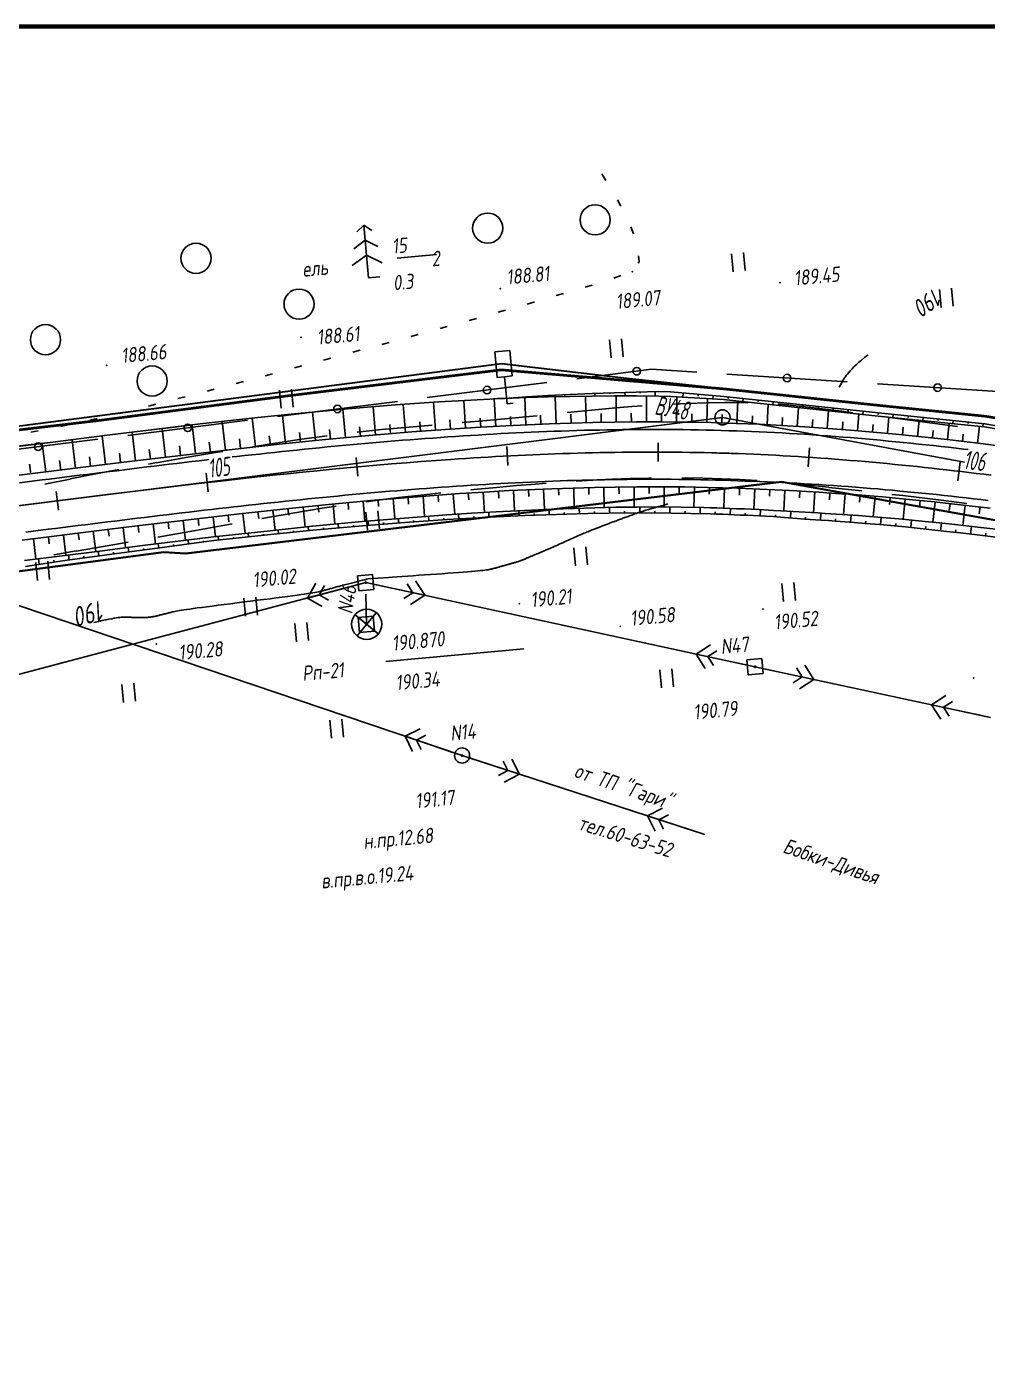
# Model space of a CAD drawing. Header units: millimetres. Extents: x 1808 to 2910, y -1045 to 155.
# Drawn here: x 2199 to 2326.4, y -932.4 to -755.5 of the extents above; entities that cross this region are included whole.
import ezdxf

# ---------------------------------------------------------------- set-up
doc = ezdxf.new("R2010")
doc.units = ezdxf.units.MM
doc.linetypes.add('CONTI', pattern=[0])
for name, color, linetype, lineweight in [('10', 1, 'Continuous', 35), ('КОПИЯ_ОСЬ_13_ОТКОСЫ', 7, 'Continuous', 30), ('КОПИЯ_ОСЬ_ГРАНИЦЫ_ПОЛОС', 7, 'Continuous', 30), ('ОСЬ_ВЕРХ_ПОКРЫТИЯ_ГРАНИЦЫ_ПОЛОС', 7, 'Continuous', 30), ('ОСЬ_ВЕРХ_ПОКРЫТИЯ_ОСЬ', 1, 'Continuous', 30)]:
    doc.layers.add(name, color=color, linetype=linetype, lineweight=lineweight)
for name, color, linetype in [('_Оформление', 7, 'Continuous'), ('_Ростелеком', 6, 'Continuous'), ('GOR_BDEFAULT', 212, 'CONTI'), ('NAD_MDEFAULT', 7, 'CONTI'), ('PI_OTDEFAULT', 172, 'CONTI'), ('PI_TTDEFAULT', 5, 'CONTI'), ('PLN_O', 7, 'CONTI'), ('SIT_LDEFAULT', 7, 'CONTI'), ('USLZNDEFAULT', 7, 'CONTI'), ('ZAPSKDEFAULT', 7, 'CONTI'), ('КОПИЯ_ОСЬ_ТАНГЕНСЫ', 1, 'Continuous'), ('ОСЬ_ВЕРХ_ПОКРЫТИЯ_ОТКОСЫ', 7, 'Continuous'), ('ОСЬ_ВЕРХ_ПОКРЫТИЯ_ПИКЕТЫ', 1, 'Continuous')]:
    doc.layers.add(name, color=color, linetype=linetype)
doc.styles.add('eskd', font='isocpeur.ttf', dxfattribs={"width": 1.2, "height": 2})
doc.styles.add('SHRFT', font='isocpeui.ttf')
doc.styles.get("Standard").update_dxf_attribs({"font": 'isocpeui.ttf'})
doc.linetypes.add('Связь', pattern='A,12.5,[130,ltypeshp.shx,S=1,R=-30,X=0,Y=0.9],1,[130,ltypeshp.shx,S=1,R=-30,X=0,Y=0.9],1,[130,ltypeshp.shx,S=1,R=-30,X=0,Y=0.9],4.5', length=19)

# ---------------------------------------------------------------- blocks, each defined once
blk = doc.blocks.new('BL_2011')
at = {"color": 0}
for p, q in [((0, 0), (0, 2.4)), ((1.6, 0), (1.6, 2.4))]:
    blk.add_line(p, q, dxfattribs=at)
blk = doc.blocks.new('BL_2004')
at = {"color": 0}
blk.add_circle((0, 0), 2, dxfattribs=at)
blk = doc.blocks.new('BL_27')
at = {"color": 0}
for p, q in [((1, 1), (-1, 1)), ((-1, 1), (-1, -1)), ((1, -1), (1, 1)), ((-1, -1), (1, -1))]:
    blk.add_line(p, q, dxfattribs=at)
blk.add_circle((0, 0), 0.1, dxfattribs=at)
blk = doc.blocks.new('BL_26')
at = {"color": 0}
for radius in [1, 0.1]:
    blk.add_circle((0, 0), radius, dxfattribs=at)
blk = doc.blocks.new('BL_12')
at = {"color": 0}
for p, q in [((1, 7), (-1, 7)), ((-1, 7), (-1, 3.6)), ((1, 3.6), (1, 7)), ((-1, 3.6), (0, 3.6)), ((0, 0), (0, 3.6)), ((0, 3.6), (1, 3.6)), ((0.8, 0), (0, 0))]:
    blk.add_line(p, q, dxfattribs=at)
blk = doc.blocks.new('BL_7')
at = {"color": 0}
for p, q in [((-1.4, 1.4), (1.4, -1.4)), ((-1.4, -1.4), (1.4, 1.4))]:
    blk.add_line(p, q, dxfattribs=at)
blk.add_circle((0, 0), 2, dxfattribs=at)
blk = doc.blocks.new('BL_105')
at = {"color": 0}
for p, q in [((0, 7), (-1, 6.2)), ((0, 5), (0, 7)), ((1, 6.2), (0, 7)), ((0, 5), (-1.6, 4)), ((0, 3), (0, 5)), ((1.6, 4), (0, 5)), ((0, 3), (-2, 1.8)), ((0, 0), (0, 3)), ((2, 1.8), (0, 3)), ((1.5, 0), (0, 0))]:
    blk.add_line(p, q, dxfattribs=at)
blk = doc.blocks.new('*U63')
at = {"layer": 'КОПИЯ_ОСЬ_13_ОТКОСЫ'}
for points in [[(0, 0), (0.08, -0.29), (0.37, -1.25), (0.67, -2.31), (1.51, -5.08), (3.73, -12.39), (5.11, -16.96), (6.21, -20.63), (7.3, -24.3)], [(0, 0), (0.09, -0.29), (0.41, -1.23), (0.71, -2.29), (1.52, -5.08), (3.74, -12.38), (5.12, -16.96), (6.21, -20.63), (7.3, -24.3)], [(1.16, -3.83), (1.13, -3.84)], [(1.73, -5.75), (1.72, -5.75)], [(2.31, -7.66), (2.29, -7.66)], [(2.89, -9.57), (2.88, -9.57)], [(3.47, -11.49), (3.46, -11.49)], [(4.05, -13.4), (4.04, -13.4)], [(4.62, -15.32), (4.62, -15.32)], [(5.2, -17.23), (5.2, -17.23)], [(5.77, -19.15), (5.77, -19.15)], [(6.34, -21.07), (6.34, -21.07)], [(6.91, -22.98), (6.91, -22.98)]]:
    blk.add_lwpolyline(points, dxfattribs=at)

msp = doc.modelspace()

# ---------------------------------------------------------------- linework, layer by layer
at = {"layer": '10'}
for points in [[(2340.8, -809.75), (2326.22, -807.28), (2312.08, -805.76), (2278.54, -802.18), (2261.97, -800.24), (2163.25, -813), (2163.25, -813), (2069.02, -837.92), (2070.37, -844.9), (2007.36, -862.93), (1993.22, -867.8), (1864.53, -912.06), (1853.36, -914.89)], [(2650.1, -861.16), (2626.95, -857.05), (2570.11, -856.09), (2565.26, -865.7), (2519.43, -865.27), (2470.7, -857.69), (2465.22, -856.38), (2469.16, -847.43), (2442.03, -843.61), (2381.61, -830.69), (2299.11, -815.87), (2220.12, -825.4), (2217.18, -825.21), (2172.07, -831.2), (2010.75, -874.33), (2006.06, -875.95), (1867.8, -923.77), (1857.45, -929.54)], [(1857.45, -929.54), (1867.8, -923.77), (2006.06, -875.95), (2010.75, -874.33), (2172.07, -831.2), (2217.18, -825.21), (2220.12, -825.4), (2299.11, -815.87), (2381.61, -830.69)]]:
    msp.add_lwpolyline(points, dxfattribs=at)
at = {"layer": '_Оформление', "lineweight": 70, "ltscale": 200}
msp.add_lwpolyline([(2910.36, -755.52), (1807.57, -755.52), (1807.57, -1041.4), (2910.36, -1041.4)], close=True, dxfattribs=at)
at = {"layer": '_Ростелеком', "color": 5, "linetype": 'Связь', "const_width": 0.35}
msp.add_lwpolyline([(2340.8, -809.75), (2326.23, -807.2), (2312.08, -805.76), (2291.55, -803.57), (2261.95, -801.04), (2233.77, -804.47), (2208.72, -807.74), (2183.25, -810.74), (2183.25, -810.74), (2163.25, -813), (2122.18, -823.87), (2079.78, -837.58), (2042.87, -848.89), (2007.26, -861.09), (1958.59, -876.44), (1920.12, -889.79), (1878.5, -904.36), (1855.21, -912.13), (1852.76, -912.74)], dxfattribs=at)
at = {"layer": 'GOR_BDEFAULT', "color": 212, "elevation": 190, "flags": 128}
for points in [[(2310.6, -799.04), (2310.14, -799.41), (2309.73, -799.75), (2309.35, -800.07), (2309.03, -800.37), (2308.73, -800.65), (2308.47, -800.92), (2308.23, -801.17), (2308.03, -801.4), (2307.85, -801.61), (2307.7, -801.81), (2307.56, -801.99), (2307.44, -802.16), (2307.35, -802.3), (2307.26, -802.44), (2307.19, -802.57), (2306.75, -803.34)], [(2284.04, -818.81), (2283.28, -819.06), (2283.17, -819.08), (2283.06, -819.11), (2282.94, -819.15), (2282.81, -819.18), (2282.68, -819.22), (2282.54, -819.26), (2282.4, -819.29), (2282.25, -819.34), (2282.1, -819.38), (2281.94, -819.43), (2281.78, -819.47), (2281.62, -819.51), (2281.46, -819.56), (2281.3, -819.61), (2281.14, -819.65), (2280.98, -819.71), (2280.81, -819.76), (2280.65, -819.81), (2280.49, -819.86), (2280.33, -819.91), (2280.18, -819.97), (2280.02, -820.02), (2279.87, -820.07), (2279.71, -820.13), (2279.55, -820.19), (2279.4, -820.25), (2279.25, -820.3), (2279.1, -820.36), (2278.95, -820.41), (2278.8, -820.47), (2278.66, -820.52), (2278.5, -820.57), (2278.36, -820.63), (2278.21, -820.68), (2278.07, -820.73), (2277.93, -820.79), (2277.79, -820.84), (2277.64, -820.89), (2277.5, -820.95), (2277.37, -820.99), (2277.22, -821.05), (2277.08, -821.1), (2276.95, -821.15), (2276.81, -821.2), (2276.68, -821.25), (2276.54, -821.3), (2276.41, -821.35), (2276.28, -821.4), (2276.15, -821.45), (2276.02, -821.49), (2275.89, -821.55), (2275.76, -821.6), (2275.63, -821.64), (2275.5, -821.69), (2275.38, -821.74), (2275.25, -821.79), (2275.13, -821.84), (2275, -821.89), (2274.88, -821.93), (2274.76, -821.98), (2274.64, -822.03), (2274.51, -822.07), (2274.39, -822.12), (2274.27, -822.17), (2274.14, -822.22), (2274.01, -822.26), (2273.88, -822.32), (2273.74, -822.37), (2273.59, -822.43), (2273.43, -822.5), (2273.27, -822.56), (2273.11, -822.64), (2272.92, -822.71), (2272.73, -822.8), (2272.53, -822.88), (2272.32, -822.98), (2272.09, -823.07), (2271.86, -823.17), (2271.62, -823.28), (2271.37, -823.39), (2271.12, -823.5), (2270.87, -823.62), (2270.61, -823.73), (2270.36, -823.84), (2270.11, -823.96), (2269.87, -824.07), (2269.64, -824.17), (2269.41, -824.27), (2269.18, -824.38), (2268.97, -824.47), (2268.77, -824.55), (2268.59, -824.64), (2268.42, -824.71), (2268.25, -824.78), (2268.1, -824.85), (2267.96, -824.92), (2267.81, -824.97), (2267.69, -825.02), (2267.56, -825.07), (2267.45, -825.12), (2267.34, -825.18), (2267.23, -825.22), (2267.13, -825.26), (2267.03, -825.3), (2266.93, -825.34), (2266.83, -825.38), (2266.73, -825.43), (2266.63, -825.46), (2266.55, -825.51), (2266.45, -825.54), (2266.36, -825.59), (2266.26, -825.62), (2266.17, -825.67), (2266.09, -825.7), (2266, -825.74), (2265.91, -825.77), (2265.82, -825.81), (2265.74, -825.84), (2265.65, -825.88), (2265.57, -825.92), (2265.48, -825.95), (2265.4, -825.99), (2265.32, -826.03), (2265.24, -826.06), (2265.16, -826.09), (2265.08, -826.13), (2265, -826.16), (2264.93, -826.19), (2264.84, -826.23), (2264.76, -826.25), (2264.69, -826.28), (2264.61, -826.31), (2264.54, -826.34), (2264.46, -826.36), (2264.38, -826.39), (2264.31, -826.42), (2264.23, -826.45), (2264.16, -826.48), (2264.08, -826.49), (2264.01, -826.52), (2263.93, -826.55), (2263.86, -826.57), (2263.78, -826.59), (2263.71, -826.61), (2263.63, -826.63), (2263.56, -826.66), (2263.47, -826.67), (2263.4, -826.69), (2263.32, -826.72), (2263.25, -826.74), (2263.17, -826.76), (2263.1, -826.78), (2263.03, -826.8), (2262.94, -826.82), (2262.87, -826.84), (2262.79, -826.87), (2262.72, -826.89), (2262.64, -826.9), (2262.56, -826.93), (2262.48, -826.95), (2262.41, -826.98), (2262.33, -826.99), (2262.25, -827.02), (2262.17, -827.04), (2262.1, -827.05), (2262.02, -827.08), (2261.95, -827.1), (2261.86, -827.13), (2261.79, -827.14), (2261.71, -827.17), (2261.64, -827.19), (2261.56, -827.22), (2261.49, -827.23), (2261.41, -827.25), (2261.33, -827.28), (2261.26, -827.3), (2261.18, -827.32), (2261.11, -827.34), (2261.03, -827.36), (2260.96, -827.39), (2260.88, -827.4), (2260.81, -827.43), (2260.71, -827.45), (2260.62, -827.47), (2260.5, -827.49), (2260.35, -827.52), (2260.2, -827.54), (2260, -827.57), (2259.77, -827.6), (2259.51, -827.63), (2259.2, -827.66), (2258.85, -827.69), (2258.45, -827.74), (2257.99, -827.78), (2257.47, -827.82), (2256.9, -827.86), (2256.26, -827.92), (2255.58, -827.96), (2254.86, -828.01), (2254.11, -828.07), (2253.35, -828.13), (2252.57, -828.18), (2251.79, -828.23), (2251.02, -828.29), (2250.26, -828.34), (2249.52, -828.38), (2248.82, -828.44), (2248.15, -828.48), (2247.55, -828.52), (2247, -828.56), (2244.25, -828.77), (2244.06, -828.81), (2243.89, -828.87), (2243.73, -828.9), (2243.02, -829.08), (2242.89, -829.11), (2242.75, -829.15), (2242.6, -829.19), (2242.45, -829.23), (2242.28, -829.27), (2242.11, -829.32), (2241.93, -829.36), (2241.74, -829.41), (2241.55, -829.46), (2241.36, -829.51), (2241.18, -829.56), (2240.99, -829.6), (2240.81, -829.65), (2240.63, -829.7), (2240.46, -829.75), (2240.3, -829.79), (2240.14, -829.83), (2239.99, -829.87), (2239.84, -829.9), (2239.71, -829.94), (2239.58, -829.98), (2239.45, -830.02), (2239.32, -830.05), (2239.19, -830.09), (2239.08, -830.12), (2238.96, -830.15), (2238.85, -830.18), (2238.74, -830.21), (2238.63, -830.24), (2238.52, -830.28), (2238.41, -830.3), (2238.29, -830.33), (2238.17, -830.37), (2238.02, -830.39), (2237.87, -830.44), (2237.7, -830.47), (2237.49, -830.51), (2237.25, -830.55), (2236.96, -830.61), (2236.65, -830.65), (2236.29, -830.71), (2235.87, -830.77), (2235.4, -830.85), (2234.87, -830.92), (2234.28, -831), (2233.61, -831.09), (2232.89, -831.18), (2232.12, -831.29), (2231.3, -831.39), (2230.46, -831.5), (2229.59, -831.6), (2228.7, -831.71), (2227.81, -831.82), (2226.92, -831.93), (2226.06, -832.05), (2225.21, -832.16), (2224.39, -832.26), (2223.62, -832.36), (2222.9, -832.45), (2222.23, -832.54), (2221.64, -832.62), (2221.11, -832.69), (2220.64, -832.76), (2220.23, -832.82), (2219.86, -832.87), (2219.55, -832.93), (2219.27, -832.97), (2219.04, -833.01), (2218.83, -833.05), (2218.65, -833.09), (2218.5, -833.11), (2218.36, -833.15), (2218.24, -833.17), (2218.13, -833.2), (2218.03, -833.23), (2217.92, -833.26), (2217.81, -833.28), (2217.72, -833.3), (2217.61, -833.34), (2217.51, -833.36), (2217.41, -833.38), (2217.31, -833.41), (2217.21, -833.43), (2217.11, -833.45), (2217.02, -833.49), (2216.91, -833.51), (2216.82, -833.53), (2216.72, -833.55), (2216.63, -833.57), (2216.54, -833.6), (2216.45, -833.62), (2216.35, -833.65), (2216.26, -833.66), (2216.17, -833.69), (2216.08, -833.7), (2215.99, -833.73), (2215.9, -833.74), (2215.8, -833.77), (2215.72, -833.78), (2215.62, -833.8), (2215.54, -833.81), (2215.45, -833.83), (2215.36, -833.84), (2215.27, -833.85), (2215.19, -833.86), (2215.09, -833.87), (2215, -833.87), (2214.91, -833.88), (2214.83, -833.88), (2214.74, -833.89), (2214.64, -833.89), (2214.55, -833.9), (2214.45, -833.9), (2214.36, -833.89), (2214.27, -833.9), (2214.18, -833.89), (2214.07, -833.9), (2213.98, -833.89), (2213.88, -833.89), (2213.78, -833.89), (2213.69, -833.89), (2213.59, -833.88), (2213.49, -833.89), (2213.39, -833.88), (2213.29, -833.87), (2213.19, -833.87), (2213.08, -833.87), (2212.97, -833.87), (2212.86, -833.86), (2212.76, -833.86), (2212.65, -833.85), (2212.54, -833.86), (2212.44, -833.85), (2212.33, -833.85), (2212.21, -833.85), (2212.1, -833.84), (2211.97, -833.84), (2211.85, -833.84), (2211.71, -833.84), (2211.54, -833.86), (2211.36, -833.87), (2211.14, -833.9), (2210.9, -833.93), (2210.62, -833.97), (2210.3, -834.04), (2209.93, -834.11), (2209.52, -834.2), (2209.04, -834.3), (2208.52, -834.42), (2207.92, -834.56)]]:
    msp.add_lwpolyline(points, dxfattribs=at)
at = {"layer": 'NAD_MDEFAULT', "color": 0}
for p, q in [((2248.14, -786.21), (2253.37, -785.75)), ((2246.64, -839.71), (2264.93, -838.04))]:
    msp.add_line(p, q, dxfattribs=at)
at = {"layer": 'PI_TTDEFAULT', "color": 5}
for p in [(2279.35, -788.02, 189.08), (2261.83, -790.29, 188.81), (2298.9, -789.46, 189.45), (2235.38, -796.72, 188.61), (2209.64, -800.43, 188.66), (2243.98, -829.25, 190.02), (2264.37, -832.05, 190.21), (2296.67, -832.75, 190.52), (2277.74, -835.06, 190.58), (2216.19, -837.41, 190.28), (2295.6, -840.42, 190.79), (2324.6, -841.89, 191.2), (2256.76, -852.19, 191.17)]:
    msp.add_point(p, dxfattribs=at)
at = {"layer": 'PLN_O'}
for p, q in [((2281.88, -800.97), (2271.97, -802.22)), ((2287.88, -801.35), (2281.88, -800.97)), ((2268.01, -802.72), (2252.13, -804.72)), ((2307.84, -802.63), (2291.87, -801.61)), ((2327.8, -803.91), (2311.83, -802.89)), ((2248.17, -805.23), (2232.29, -807.23)), ((2228.31, -807.73), (2212.44, -809.73)), ((2208.47, -810.23), (2194.07, -812.05))]:
    msp.add_line(p, q, dxfattribs=at)
for centre in [(2279.91, -801.22), (2299.86, -802.12), (2319.82, -803.4), (2260.07, -803.72), (2240.23, -806.23), (2220.38, -808.73), (2200.54, -811.23)]:
    msp.add_circle(centre, 0.5, dxfattribs=at)
at = {"layer": 'SIT_LDEFAULT', "color": 7}
for p, q in [((2275.33, -775.11), (2275.3, -775.06)), ((2275.83, -775.91), (2275.33, -775.11)), ((2277.78, -779.22), (2277.36, -778.49)), ((2277.85, -779.35), (2277.78, -779.22)), ((2279.48, -783.01), (2279.15, -782.07)), ((2280.12, -786.87), (2280.23, -786.7)), ((2280.23, -786.7), (2280.15, -785.9)), ((2276.88, -788.87), (2277.83, -788.54)), ((2273.06, -790.08), (2274.02, -789.8)), ((2265.39, -792.33), (2266.26, -792.08)), ((2266.27, -792.08), (2266.35, -792.05)), ((2269.23, -791.2), (2270.19, -790.92)), ((2261.54, -793.4), (2262.5, -793.13)), ((2253.84, -795.56), (2254.59, -795.35)), ((2254.59, -795.34), (2254.8, -795.29)), ((2257.69, -794.49), (2258.65, -794.22)), ((2246.12, -797.66), (2247.09, -797.4)), ((2249.97, -796.61), (2250.94, -796.35)), ((2242.25, -798.71), (2243.22, -798.45)), ((2234.53, -800.78), (2235.5, -800.52)), ((2238.39, -799.74), (2239.36, -799.48)), ((2226.8, -802.84), (2227.77, -802.59)), ((2230.66, -801.82), (2231.63, -801.56)), ((2113.01, -803.58), (2256.76, -852.19)), ((2219.07, -804.86), (2220.03, -804.61)), ((2222.93, -803.85), (2223.9, -803.6)), ((2215.18, -805.85), (2216.15, -805.61)), ((2273.95, -806.37), (2271.2, -806.65)), ((2276.65, -806.13), (2273.95, -806.37)), ((2279.28, -805.91), (2276.65, -806.13)), ((2280.65, -805.82), (2279.28, -805.91)), ((2286.69, -805.5), (2284.66, -805.6)), ((2289.13, -805.42), (2286.68, -805.51)), ((2291.59, -805.38), (2289.13, -805.42)), ((2294.04, -805.38), (2291.59, -805.38)), ((2294.66, -805.41), (2294.04, -805.39)), ((2298.93, -805.6), (2298.65, -805.59)), ((2302.3, -805.95), (2298.93, -805.6)), ((2307.14, -806.53), (2302.3, -805.95)), ((2308.59, -806.72), (2307.14, -806.53)), ((2207.39, -807.72), (2208.38, -807.5)), ((2211.31, -806.83), (2212.28, -806.59)), ((2256.81, -808.03), (2256.76, -808.04)), ((2260.04, -807.75), (2256.82, -808.02)), ((2262.93, -807.49), (2260.04, -807.75)), ((2265.65, -807.23), (2262.93, -807.49)), ((2266.72, -807.13), (2265.65, -807.24)), ((2271.2, -806.65), (2270.7, -806.71)), ((2312.85, -807.26), (2312.55, -807.22)), ((2318.79, -808.05), (2312.85, -807.26)), ((2322.46, -808.54), (2318.79, -808.05)), ((2199.56, -809.29), (2200.55, -809.11)), ((2203.49, -808.54), (2204.47, -808.35)), ((2238.85, -809.79), (2235.44, -810.24)), ((2246.08, -808.96), (2242.83, -809.3)), ((2249.75, -808.63), (2246.08, -808.97)), ((2252.78, -808.37), (2249.75, -808.63)), ((2225.01, -811.85), (2224.06, -812)), ((2231.76, -810.79), (2228.95, -811.23)), ((2235.44, -810.24), (2231.76, -810.79)), ((2216.24, -813.34), (2215.15, -813.53)), ((2220.14, -812.67), (2216.24, -813.35)), ((2224.06, -812.01), (2220.14, -812.67)), ((2208.61, -814.74), (2204.77, -815.51)), ((2211.22, -814.27), (2208.61, -814.76)), ((2281.52, -815.4), (2281.87, -815.4)), ((2285.88, -815.39), (2286.33, -815.39)), ((2286.33, -815.38), (2288.74, -815.42)), ((2204.77, -815.52), (2201.41, -816.21)), ((2257.93, -816.95), (2258.31, -816.92)), ((2258.31, -816.92), (2261.31, -816.63)), ((2261.31, -816.63), (2263.99, -816.39)), ((2263.99, -816.39), (2266.5, -816.18)), ((2266.5, -816.18), (2267.89, -816.08)), ((2271.88, -815.79), (2274.11, -815.67)), ((2274.11, -815.67), (2276.62, -815.54)), ((2276.62, -815.54), (2279.1, -815.45)), ((2279.1, -815.45), (2281.52, -815.4)), ((2288.74, -815.42), (2291.14, -815.49)), ((2291.14, -815.49), (2293.53, -815.6)), ((2293.53, -815.6), (2295.87, -815.73)), ((2299.85, -816.06), (2301.36, -816.2)), ((2301.35, -816.21), (2305.4, -816.61)), ((2305.4, -816.62), (2309.79, -817.1)), ((2244.02, -818.53), (2244.92, -818.41)), ((2244.92, -818.41), (2248.31, -817.99)), ((2248.31, -817.99), (2251.72, -817.6)), ((2251.72, -817.6), (2253.94, -817.35)), ((2313.77, -817.55), (2315.23, -817.72)), ((2315.23, -817.72), (2320.31, -818.34)), ((2320.31, -818.34), (2323.69, -818.78)), ((2230.19, -820.77), (2234.31, -820.05)), ((2234.31, -820.05), (2238.2, -819.39)), ((2238.2, -819.39), (2240.06, -819.1)), ((2217.18, -823.09), (2221.41, -822.33)), ((2221.41, -822.33), (2225.77, -821.55)), ((2225.77, -821.55), (2226.27, -821.46)), ((2209.43, -824.42), (2212.48, -823.9)), ((2216.43, -823.22), (2217.18, -823.09)), ((2202.61, -825.56), (2205.59, -825.06)), ((2205.59, -825.07), (2209.43, -824.42)), ((2188.89, -843.81), (2243.98, -829.25)), ((2237.38, -829.34), (2236.25, -831.3)), ((2243.02, -829.51), (2236.25, -831.3)), ((2243.98, -829.25), (2295.6, -840.42)), ((2244.96, -829.46), (2251.8, -830.94)), ((2249.48, -829.41), (2250.24, -830.61)), ((2251.8, -830.94), (2250.58, -829.04)), ((2236.25, -831.3), (2238.2, -832.43)), ((2237.8, -830.88), (2238.5, -829.66)), ((2239.02, -831.59), (2237.8, -830.88)), ((2244.07, -834.78), (2244.01, -830.78)), ((2250.24, -830.61), (2249.05, -831.37)), ((2249.91, -832.16), (2251.8, -830.94)), ((2289.68, -837.51), (2287.78, -838.74)), ((2289.35, -839.07), (2290.53, -838.31)), ((2294.62, -840.22), (2287.78, -838.74)), ((2287.78, -838.74), (2289.01, -840.63)), ((2290.11, -840.26), (2289.35, -839.07)), ((2295.6, -840.42), (2326.84, -847.13)), ((2296.58, -840.63), (2303.42, -842.1)), ((2301.85, -841.76), (2300.66, -842.53)), ((2301.09, -840.58), (2301.85, -841.76)), ((2303.42, -842.1), (2302.19, -840.2)), ((2301.52, -843.33), (2303.42, -842.1)), ((2320.92, -844.22), (2319.03, -845.45)), ((2325.86, -846.92), (2319.03, -845.45)), ((2319.03, -845.45), (2320.25, -847.35)), ((2320.59, -845.79), (2321.78, -845.02)), ((2321.35, -846.97), (2320.59, -845.79)), ((2251.21, -848.63), (2249.19, -849.63)), ((2255.81, -851.87), (2249.19, -849.63)), ((2249.19, -849.63), (2250.19, -851.66)), ((2250.7, -850.15), (2251.97, -849.51)), ((2251.33, -851.41), (2250.7, -850.15)), ((2256.76, -852.19), (2288.94, -862.68)), ((2257.71, -852.5), (2264.37, -854.67)), ((2262.84, -854.17), (2261.59, -854.82)), ((2262.21, -852.92), (2262.84, -854.17)), ((2264.37, -854.67), (2263.34, -852.66)), ((2262.35, -855.7), (2264.37, -854.67)), ((2283.35, -859.17), (2281.33, -860.2)), ((2287.99, -862.37), (2281.33, -860.2)), ((2281.33, -860.2), (2282.36, -862.22)), ((2282.86, -860.7), (2284.12, -860.05)), ((2283.49, -861.95), (2282.86, -860.7))]:
    msp.add_line(p, q, dxfattribs=at)
at = {"layer": 'КОПИЯ_ОСЬ_13_ОТКОСЫ'}
for p, q in [((2286.08, -804.1), (2286.03, -804.66)), ((2288.07, -804.27), (2288.05, -804.52)), ((2290.06, -804.44), (2290.03, -804.88)), ((2292.06, -804.63), (2292.03, -804.83)), ((2294.04, -804.84), (2294, -805.24)), ((2296.03, -805.05), (2296.01, -805.25)), ((2298.02, -805.27), (2297.98, -805.66)), ((2300.01, -805.48), (2299.99, -805.68)), ((2302, -805.69), (2301.96, -806.09)), ((2303.99, -805.9), (2303.97, -806.1)), ((2305.98, -806.12), (2305.93, -806.51)), ((2307.97, -806.33), (2307.94, -806.53)), ((2309.95, -806.54), (2309.91, -806.94)), ((2311.94, -806.75), (2311.92, -806.95)), ((2313.93, -806.96), (2313.89, -807.35)), ((2315.92, -807.16), (2315.9, -807.36)), ((2317.91, -807.36), (2317.87, -807.76)), ((2319.9, -807.56), (2319.88, -807.76)), ((2321.89, -807.76), (2321.85, -808.16)), ((2323.88, -807.97), (2323.86, -808.17)), ((2325.87, -808.17), (2325.83, -808.57))]:
    msp.add_line(p, q, dxfattribs=at)
for points in [[(2198.14, -811.14), (2199.24, -811.02), (2202.12, -810.67), (2209.69, -809.71), (2214.43, -809.13), (2222.04, -808.22), (2229.67, -807.37), (2235.41, -806.78), (2242.13, -806.15), (2247.9, -805.69), (2253.68, -805.29), (2257.06, -805.09), (2260.45, -804.91), (2261.42, -804.86), (2262.38, -804.82), (2265.29, -804.71), (2268.2, -804.63), (2271.11, -804.56), (2274.03, -804.51), (2276.95, -804.49), (2279.87, -804.49), (2282.79, -804.52), (2284.38, -804.56)], [(2262.38, -804.82), (2265.29, -804.63), (2268.19, -804.46), (2271.11, -804.31), (2274.02, -804.18), (2276.94, -804.07), (2279.86, -803.99), (2282.79, -803.93), (2284.36, -803.96)], [(2262.38, -804.82), (2265.29, -804.71), (2268.2, -804.63), (2271.11, -804.56), (2274.03, -804.51), (2276.95, -804.49), (2279.87, -804.49), (2282.79, -804.52), (2284.38, -804.56)], [(2265.22, -808.34), (2265.06, -804.72)], [(2266.38, -804.56), (2266.38, -804.68)], [(2268.37, -804.45), (2268.37, -804.49)], [(2269.22, -808.18), (2269.09, -804.6)], [(2270.37, -804.34), (2270.38, -804.57)], [(2272.37, -804.25), (2272.37, -804.32)], [(2273.21, -808.06), (2273.13, -804.53)], [(2274.37, -804.16), (2274.38, -804.51)], [(2276.36, -804.09), (2276.37, -804.21)], [(2277.21, -807.98), (2277.17, -804.49)], [(2278.36, -804.03), (2278.38, -804.49)], [(2280.36, -803.98), (2280.37, -804.13)], [(2281.21, -807.95), (2281.21, -804.51)], [(2282.36, -803.94), (2282.37, -804.52)], [(2448.1, -829.01), (2443.81, -828.39), (2429.1, -825.75), (2399.73, -820.75), (2370.36, -815.76), (2340.63, -810.73), (2326.09, -808.19), (2311.98, -806.76), (2291.45, -804.56), (2284.38, -803.96)], [(2447.98, -829.79), (2447.98, -829.79), (2429.03, -826.14), (2399.67, -821.15), (2370.29, -816.16), (2340.56, -811.13), (2326.03, -808.59), (2311.94, -807.16), (2291.41, -804.96), (2284.38, -804.56)], [(2285.21, -807.96), (2285.25, -804.58)], [(2241.28, -810.04), (2240.93, -806.26)], [(2245.27, -809.68), (2244.95, -805.93)], [(2249.25, -809.35), (2248.94, -805.62)], [(2253.24, -809.06), (2252.97, -805.34)], [(2257.23, -808.78), (2257, -805.09)], [(2261.22, -808.54), (2261.02, -804.88)], [(2289.21, -808.03), (2289.29, -804.84)], [(2293.21, -808.14), (2293.32, -805.16)], [(2297.21, -808.31), (2297.34, -805.59)], [(2301.2, -808.53), (2301.35, -806.02)], [(2305.19, -808.8), (2305.36, -806.45)], [(2197.33, -815.1), (2208.27, -813.73), (2213, -813.15), (2216.79, -812.69), (2226.28, -811.59), (2232.94, -810.86), (2238.65, -810.29), (2244.38, -809.76), (2250.11, -809.28), (2255.86, -808.87), (2259.21, -808.66), (2262.57, -808.47), (2265.45, -808.33), (2268.34, -808.21), (2271.22, -808.11), (2274.11, -808.04), (2277, -807.98), (2279.89, -807.95), (2283.13, -807.95), (2286.37, -807.97), (2289.74, -808.04), (2293.11, -808.14), (2296.14, -808.26), (2299.18, -808.41), (2302.21, -808.59), (2305.24, -808.8), (2308.26, -809.03), (2311.28, -809.29), (2314.3, -809.57), (2317.32, -809.87), (2321.08, -810.28), (2324.84, -810.73), (2331.34, -811.56)], [(2225.37, -811.69), (2224.93, -807.9)], [(2229.34, -811.25), (2228.93, -807.46)], [(2233.32, -810.82), (2232.94, -807.04)], [(2237.3, -810.42), (2236.92, -806.64)], [(2247.26, -809.52), (2247.16, -808.27)], [(2251.25, -809.2), (2251.16, -807.95)], [(2255.24, -808.91), (2255.15, -807.67)], [(2259.23, -808.65), (2259.16, -807.43)], [(2263.22, -808.44), (2263.16, -807.22)], [(2267.22, -808.25), (2267.17, -807.05)], [(2271.22, -808.11), (2271.18, -806.92)], [(2275.21, -808.01), (2275.19, -806.83)], [(2279.21, -807.96), (2279.2, -806.79)], [(2283.21, -807.95), (2283.22, -806.8)], [(2287.21, -807.99), (2287.23, -806.86)], [(2291.21, -808.08), (2291.24, -806.98)], [(2295.21, -808.22), (2295.26, -807.14)], [(2299.21, -808.41), (2299.26, -807.36)], [(2303.2, -808.66), (2303.27, -807.62)], [(2307.19, -808.95), (2307.27, -807.92)], [(2309.18, -809.11), (2309.37, -806.88)], [(2311.17, -809.28), (2311.26, -808.27)], [(2313.17, -809.46), (2313.37, -807.3)], [(2317.15, -809.86), (2317.37, -807.71)], [(2321.12, -810.29), (2321.37, -808.11)], [(2209.48, -813.58), (2209.01, -809.8)], [(2213.45, -813.1), (2212.99, -809.31)], [(2217.42, -812.62), (2216.98, -808.82)], [(2221.39, -812.15), (2220.95, -808.35)], [(2231.33, -811.04), (2231.19, -809.77)], [(2235.31, -810.62), (2235.18, -809.36)], [(2239.29, -810.23), (2239.17, -808.97)], [(2243.27, -809.86), (2243.16, -808.6)], [(2315.16, -809.65), (2315.25, -808.66)], [(2319.13, -810.07), (2319.24, -809.09)], [(2323.11, -810.52), (2323.22, -809.56)], [(2325.09, -810.76), (2325.38, -808.52)], [(2201.54, -814.57), (2201.07, -810.8)], [(2205.51, -814.08), (2205.04, -810.3)], [(2215.44, -812.85), (2215.28, -811.59)], [(2219.41, -812.39), (2219.26, -811.12)], [(2223.38, -811.92), (2223.23, -810.65)], [(2227.36, -811.47), (2227.22, -810.2)], [(2199.56, -814.82), (2199.4, -813.55)], [(2203.53, -814.33), (2203.37, -813.07)], [(2207.5, -813.83), (2207.34, -812.57)], [(2211.47, -813.34), (2211.31, -812.08)], [(2198.4, -823.63), (2209.33, -822.27), (2214.04, -821.69), (2217.81, -821.23), (2227.24, -820.13), (2233.83, -819.42), (2239.48, -818.85), (2245.13, -818.32), (2250.78, -817.86), (2256.43, -817.45), (2259.72, -817.24), (2263.02, -817.06), (2268.66, -816.8), (2271.48, -816.71), (2274.3, -816.63), (2277.12, -816.58), (2279.94, -816.55), (2283.1, -816.55), (2286.26, -816.57), (2289.29, -816.63), (2293.3, -816.74), (2295.27, -816.81), (2296.25, -816.85), (2298.22, -816.93), (2299.2, -816.98), (2301.17, -817.08), (2302.45, -817.16), (2304.13, -817.26), (2305.11, -817.33), (2307.08, -817.46), (2308.07, -817.54), (2312.5, -817.9), (2316.93, -818.31), (2319.39, -818.56), (2320.87, -818.72), (2326.77, -819.4)], [(2261.57, -817.13), (2261.62, -818.04)], [(2263.57, -817.03), (2263.69, -819.75)], [(2265.57, -816.94), (2265.61, -817.85)], [(2267.56, -816.85), (2267.69, -819.56)], [(2269.56, -816.77), (2269.59, -817.67)], [(2271.56, -816.71), (2271.64, -819.41)], [(2273.56, -816.65), (2273.58, -817.55)], [(2275.56, -816.61), (2275.61, -819.3)], [(2277.56, -816.57), (2277.57, -817.47)], [(2279.56, -816.55), (2279.58, -819.24)], [(2281.56, -816.55), (2281.56, -817.44)], [(2283.56, -816.55), (2283.55, -819.23)], [(2285.56, -816.57), (2285.55, -817.46)], [(2287.56, -816.59), (2287.51, -819.28)], [(2289.56, -816.64), (2289.54, -817.53)], [(2291.56, -816.69), (2291.48, -819.39)], [(2293.56, -816.75), (2293.53, -817.65)], [(2295.56, -816.82), (2295.45, -819.55)], [(2297.56, -816.9), (2297.52, -817.81)], [(2299.55, -817), (2299.41, -819.75)], [(2301.55, -817.11), (2301.5, -818.02)], [(2239.64, -818.83), (2239.89, -821.5)], [(2241.63, -818.65), (2241.71, -819.54)], [(2243.62, -818.46), (2243.87, -821.13)], [(2245.61, -818.28), (2245.69, -819.17)], [(2247.61, -818.12), (2247.83, -820.8)], [(2249.6, -817.95), (2249.67, -818.85)], [(2251.59, -817.8), (2251.79, -820.49)], [(2253.59, -817.65), (2253.65, -818.55)], [(2255.58, -817.51), (2255.78, -820.2)], [(2257.58, -817.37), (2257.64, -818.27)], [(2259.57, -817.25), (2259.74, -819.96)], [(2303.55, -817.22), (2303.37, -819.99)], [(2305.54, -817.36), (2305.48, -818.28)], [(2307.54, -817.5), (2307.33, -820.24)], [(2309.53, -817.65), (2309.46, -818.57)], [(2311.52, -817.82), (2311.29, -820.53)], [(2313.52, -817.99), (2313.44, -818.89)], [(2315.51, -818.18), (2315.25, -820.86)], [(2317.5, -818.37), (2317.41, -819.27)], [(2319.49, -818.57), (2319.2, -821.24)], [(2321.48, -818.79), (2321.37, -819.68)], [(2198.74, -826.34), (2208.72, -825.07), (2214.37, -824.35), (2223.78, -823.2), (2231.29, -822.37), (2236.93, -821.79), (2243.49, -821.16), (2249.12, -820.69), (2254.74, -820.27), (2258.01, -820.06), (2261.29, -819.87), (2262.22, -819.82), (2263.16, -819.78), (2268.76, -819.51), (2271.56, -819.41), (2274.36, -819.33), (2277.16, -819.27), (2279.96, -819.23), (2282.75, -819.22), (2285.79, -819.25), (2288.82, -819.31), (2289.69, -819.33), (2290.53, -819.36), (2291.38, -819.39), (2293.2, -819.45), (2294.17, -819.49), (2296.12, -819.58), (2298.07, -819.68), (2299.05, -819.73), (2302.27, -819.93), (2303.93, -820.02), (2304.91, -820.08), (2309.31, -820.37), (2310.78, -820.49), (2314.69, -820.81), (2318.61, -821.18), (2320.07, -821.33), (2322.52, -821.59), (2323.99, -821.75), (2325.95, -821.98), (2328.39, -822.27)], [(2198.74, -826.34), (2208.72, -825.07), (2214.37, -824.35), (2223.78, -823.2), (2231.29, -822.37), (2236.93, -821.79), (2243.49, -821.16), (2249.12, -820.69), (2254.74, -820.27), (2258.01, -820.06), (2261.29, -819.87), (2262.22, -819.82), (2263.16, -819.78), (2268.76, -819.51), (2271.56, -819.41), (2274.36, -819.33), (2277.16, -819.27), (2279.96, -819.23), (2282.75, -819.22), (2285.79, -819.25), (2288.82, -819.31), (2289.69, -819.33), (2290.53, -819.36), (2291.38, -819.39), (2293.2, -819.45), (2294.17, -819.49), (2296.12, -819.58), (2298.07, -819.68), (2299.05, -819.73), (2302.27, -819.93), (2303.93, -820.02), (2304.91, -820.08), (2309.31, -820.37), (2310.78, -820.49), (2314.69, -820.81), (2318.61, -821.18), (2320.07, -821.33), (2322.52, -821.59), (2323.99, -821.75), (2325.95, -821.98), (2328.39, -822.27)], [(2198.84, -827.1), (2199.13, -827.06), (2201.21, -826.75), (2204.08, -826.33), (2211.62, -825.3), (2216.32, -824.67), (2223.83, -823.69), (2231.35, -822.88), (2236.98, -822.31), (2243.54, -821.71), (2249.16, -821.27), (2254.78, -820.89), (2258.05, -820.7), (2261.32, -820.53), (2262.26, -820.49), (2265.06, -820.36), (2267.86, -820.25), (2270.65, -820.16), (2273.45, -820.09), (2276.24, -820.04), (2280.36, -820.02), (2284.48, -820.04), (2287.07, -820.07), (2289.67, -820.13), (2290.51, -820.16), (2291.35, -820.19), (2293.65, -820.29), (2294.62, -820.33), (2297.06, -820.45), (2298.03, -820.5), (2299, -820.57), (2302.21, -820.85), (2304.35, -820.98), (2305.33, -821.04), (2306.3, -821.11), (2308.74, -821.29), (2310.2, -821.4), (2312.15, -821.57), (2314.59, -821.79), (2315.57, -821.88), (2317.52, -822.08), (2319.47, -822.28), (2321.42, -822.5), (2322.4, -822.61), (2324.35, -822.84), (2328.26, -823.33)], [(2223.73, -820.54), (2224.04, -823.18)], [(2225.72, -820.31), (2225.82, -821.19)], [(2227.7, -820.08), (2227.99, -822.74)], [(2229.69, -819.87), (2229.79, -820.75)], [(2231.68, -819.65), (2231.97, -822.3)], [(2233.67, -819.43), (2233.76, -820.32)], [(2235.66, -819.23), (2235.93, -821.89)], [(2237.65, -819.03), (2237.74, -819.92)], [(2252.34, -821.05), (2252.3, -820.45)], [(2256.33, -820.8), (2256.29, -820.17)], [(2258.33, -820.68), (2258.31, -820.47)], [(2260.32, -820.58), (2260.29, -819.93)], [(2262.32, -820.48), (2262.31, -820.27)], [(2264.32, -820.39), (2264.29, -819.72)], [(2266.32, -820.31), (2266.31, -820.09)], [(2268.32, -820.24), (2268.29, -819.53)], [(2270.31, -820.17), (2270.31, -819.94)], [(2272.31, -820.12), (2272.3, -819.39)], [(2274.31, -820.08), (2274.31, -819.83)], [(2276.31, -820.04), (2276.3, -819.29)], [(2278.31, -820.02), (2278.31, -819.77)], [(2280.31, -820.02), (2280.31, -819.23)], [(2282.31, -820.02), (2282.31, -819.76)], [(2284.31, -820.04), (2284.32, -819.23)], [(2286.31, -820.06), (2286.32, -819.79)], [(2288.31, -820.1), (2288.33, -819.3)], [(2290.31, -820.16), (2290.32, -819.89)], [(2292.31, -820.23), (2292.34, -819.42)], [(2294.31, -820.32), (2294.32, -820.05)], [(2296.31, -820.41), (2296.35, -819.59)], [(2298.3, -820.52), (2298.32, -820.25)], [(2300.3, -820.68), (2300.37, -819.81)], [(2302.29, -820.85), (2302.31, -820.56)], [(2304.29, -820.97), (2304.34, -820.05)], [(2308.28, -821.25), (2308.34, -820.31)], [(2312.26, -821.58), (2312.35, -820.61)], [(2323.46, -819.02), (2323.16, -821.66)], [(2325.45, -819.25), (2325.35, -820.13)], [(2207.84, -822.45), (2208.18, -825.13)], [(2209.83, -822.21), (2209.94, -823.1)], [(2211.81, -821.96), (2212.14, -824.63)], [(2213.8, -821.72), (2213.91, -822.61)], [(2215.78, -821.48), (2216.11, -824.14)], [(2217.77, -821.23), (2217.88, -822.12)], [(2219.76, -821), (2220.07, -823.66)], [(2221.74, -820.77), (2221.85, -821.66)], [(2232.41, -822.77), (2232.36, -822.26)], [(2234.4, -822.57), (2234.38, -822.4)], [(2236.39, -822.37), (2236.34, -821.85)], [(2238.38, -822.18), (2238.37, -822.01)], [(2240.37, -822), (2240.33, -821.46)], [(2242.37, -821.81), (2242.35, -821.64)], [(2244.36, -821.64), (2244.32, -821.09)], [(2246.35, -821.49), (2246.34, -821.3)], [(2248.35, -821.33), (2248.3, -820.76)], [(2250.34, -821.19), (2250.33, -821)], [(2254.33, -820.92), (2254.32, -820.72)], [(2306.28, -821.11), (2306.3, -820.8)], [(2310.27, -821.41), (2310.3, -821.1)], [(2314.25, -821.76), (2314.28, -821.43)], [(2316.25, -821.95), (2316.34, -820.96)], [(2318.23, -822.15), (2318.27, -821.82)], [(2320.22, -822.37), (2320.34, -821.36)], [(2322.21, -822.59), (2322.25, -822.25)], [(2324.2, -822.82), (2324.32, -821.79)], [(2199.91, -823.45), (2200.25, -826.15)], [(2201.89, -823.2), (2202, -824.1)], [(2203.88, -822.95), (2204.21, -825.64)], [(2205.86, -822.7), (2205.97, -823.6)], [(2216.52, -824.65), (2216.45, -824.1)], [(2218.51, -824.39), (2218.48, -824.21)], [(2220.49, -824.13), (2220.42, -823.61)], [(2222.47, -823.87), (2222.45, -823.7)], [(2224.46, -823.63), (2224.4, -823.13)], [(2226.45, -823.41), (2226.43, -823.25)], [(2228.43, -823.2), (2228.38, -822.69)], [(2230.42, -822.98), (2230.4, -822.81)], [(2326.18, -823.07), (2326.23, -822.72)], [(2204.63, -826.26), (2204.54, -825.6)], [(2206.61, -825.99), (2206.58, -825.77)], [(2208.6, -825.72), (2208.51, -825.09)], [(2210.58, -825.45), (2210.55, -825.24)], [(2212.56, -825.18), (2212.48, -824.59)], [(2214.54, -824.91), (2214.51, -824.72)], [(2200.67, -826.83), (2200.57, -826.11)], [(2202.65, -826.54), (2202.62, -826.3)]]:
    msp.add_lwpolyline(points, dxfattribs=at)
at = {"layer": 'КОПИЯ_ОСЬ_ГРАНИЦЫ_ПОЛОС'}
for points in [[(2323.87, -811.62), (2323.27, -811.55), (2322.28, -811.43), (2321.28, -811.31), (2320.28, -811.2), (2319.28, -811.09), (2318.27, -810.98), (2317.27, -810.88), (2316.27, -810.77), (2315.27, -810.67), (2314.27, -810.57), (2313.27, -810.48), (2312.26, -810.38), (2311.26, -810.29), (2310.26, -810.2), (2309.25, -810.12), (2308.25, -810.03), (2307.24, -809.95), (2306.24, -809.88), (2305.23, -809.8), (2304.23, -809.73), (2303.22, -809.66), (2302.22, -809.59), (2301.21, -809.53), (2300.2, -809.47), (2299.2, -809.41), (2298.19, -809.36), (2297.18, -809.31), (2296.17, -809.26), (2295.16, -809.22), (2294.16, -809.18), (2293.15, -809.14), (2292.14, -809.11), (2291.13, -809.07), (2290.12, -809.05), (2289.11, -809.02), (2288.1, -809), (2287.09, -808.98), (2286.08, -808.97), (2285.07, -808.96), (2284.07, -808.95), (2283.06, -808.95), (2282.05, -808.94), (2281.04, -808.95), (2280.03, -808.95), (2279.02, -808.96), (2278.02, -808.97), (2277.01, -808.98), (2276, -809), (2274.99, -809.02), (2273.98, -809.04), (2272.98, -809.06), (2271.97, -809.09), (2270.96, -809.12), (2269.96, -809.15), (2268.95, -809.19), (2267.94, -809.23), (2266.94, -809.27), (2265.93, -809.31), (2264.93, -809.35), (2263.92, -809.4), (2262.91, -809.45), (2261.91, -809.5), (2260.9, -809.56), (2259.9, -809.62), (2258.9, -809.68), (2257.89, -809.74), (2256.89, -809.8), (2255.88, -809.87), (2254.88, -809.93), (2253.88, -810), (2252.87, -810.08), (2251.87, -810.15), (2250.87, -810.23), (2249.87, -810.3), (2248.87, -810.38), (2247.86, -810.46), (2246.86, -810.55), (2245.86, -810.63), (2244.86, -810.72), (2243.86, -810.81), (2242.86, -810.9), (2241.86, -810.99), (2240.86, -811.08), (2239.86, -811.18), (2238.86, -811.27), (2237.86, -811.37), (2236.86, -811.47), (2235.87, -811.57), (2234.87, -811.67), (2233.87, -811.77), (2232.87, -811.88), (2231.87, -811.98), (2230.88, -812.09), (2229.88, -812.2), (2228.88, -812.3), (2227.89, -812.41), (2226.89, -812.52), (2226.26, -812.59)], [(2223.19, -812.94), (2222.91, -812.98), (2221.91, -813.09), (2220.92, -813.21), (2219.92, -813.33), (2218.93, -813.44), (2217.93, -813.56), (2216.94, -813.68), (2215.94, -813.8), (2214.95, -813.92), (2213.95, -814.04), (2212.96, -814.16), (2211.97, -814.28), (2210.97, -814.41), (2209.98, -814.53), (2208.99, -814.65), (2208, -814.77), (2207, -814.9), (2206.01, -815.02), (2205.02, -815.15), (2204.03, -815.27), (2203.03, -815.39), (2202.04, -815.52), (2201.05, -815.64), (2200.06, -815.77), (2199.07, -815.89), (2198.07, -816.02)]]:
    msp.add_lwpolyline(points, dxfattribs=at)
at = {"layer": 'КОПИЯ_ОСЬ_ТАНГЕНСЫ'}
for p, q in [((2152.57, -824.75), (2291.29, -807.34)), ((2291.29, -807.34), (2323.39, -813.3))]:
    msp.add_line(p, q, dxfattribs=at)
msp.add_circle((2291.29, -807.34), 1, dxfattribs=at)
at = {"layer": 'ОСЬ_ВЕРХ_ПОКРЫТИЯ_ГРАНИЦЫ_ПОЛОС'}
for points in [[(2197.33, -815.1), (2208.27, -813.73), (2213, -813.15), (2216.79, -812.69), (2226.28, -811.59), (2232.94, -810.86), (2238.65, -810.29), (2244.38, -809.76), (2250.11, -809.28), (2255.86, -808.87), (2259.21, -808.66), (2262.57, -808.47), (2265.45, -808.33), (2268.34, -808.21), (2271.22, -808.11), (2274.11, -808.04), (2277, -807.98), (2279.89, -807.95), (2283.13, -807.95), (2286.37, -807.97), (2289.74, -808.04), (2293.11, -808.14), (2296.14, -808.26), (2299.18, -808.41), (2302.21, -808.59), (2305.24, -808.8), (2308.26, -809.03), (2311.28, -809.29), (2314.3, -809.57), (2317.32, -809.87), (2321.08, -810.28), (2324.84, -810.73), (2331.34, -811.56)], [(2198.4, -823.63), (2209.33, -822.27), (2214.04, -821.69), (2217.81, -821.23), (2227.24, -820.13), (2233.83, -819.42), (2239.48, -818.85), (2245.13, -818.32), (2250.78, -817.86), (2256.43, -817.45), (2259.72, -817.24), (2263.02, -817.06), (2268.66, -816.8), (2271.48, -816.71), (2274.3, -816.63), (2277.12, -816.58), (2279.94, -816.55), (2283.1, -816.55), (2286.26, -816.57), (2289.29, -816.63), (2293.3, -816.74), (2295.27, -816.81), (2296.25, -816.85), (2298.22, -816.93), (2299.2, -816.98), (2301.17, -817.08), (2302.45, -817.16), (2304.13, -817.26), (2305.11, -817.33), (2307.08, -817.46), (2308.07, -817.54), (2312.5, -817.9), (2316.93, -818.31), (2319.39, -818.56), (2320.87, -818.72), (2326.77, -819.4)], [(2326.52, -818.36), (2325.55, -818.25), (2324.57, -818.13), (2323.6, -818.02), (2322.62, -817.91), (2321.65, -817.8), (2320.67, -817.69), (2319.69, -817.59), (2318.72, -817.49), (2317.74, -817.39), (2316.77, -817.29), (2315.79, -817.2), (2314.81, -817.11), (2313.84, -817.01), (2312.86, -816.93), (2311.88, -816.84), (2310.91, -816.76), (2309.93, -816.68), (2308.95, -816.6), (2307.98, -816.53), (2307, -816.46), (2306.02, -816.39), (2305.05, -816.32), (2304.07, -816.26), (2303.09, -816.19), (2302.12, -816.14), (2301.14, -816.08), (2300.16, -816.03), (2299.18, -815.98), (2298.21, -815.93), (2297.23, -815.89), (2296.25, -815.85), (2295.28, -815.81), (2294.3, -815.78), (2293.32, -815.74), (2292.35, -815.72), (2291.37, -815.68), (2290.38, -815.66), (2289.4, -815.63), (2288.42, -815.61), (2287.44, -815.59), (2286.46, -815.58), (2285.48, -815.56), (2284.49, -815.55), (2283.51, -815.55), (2282.53, -815.55), (2281.55, -815.55), (2280.56, -815.55), (2279.58, -815.55), (2278.6, -815.56), (2277.62, -815.57), (2276.63, -815.59), (2275.65, -815.61), (2274.67, -815.63), (2273.68, -815.65), (2272.7, -815.67), (2271.72, -815.7), (2270.73, -815.73), (2269.75, -815.76), (2268.77, -815.8), (2267.78, -815.84), (2266.8, -815.88), (2265.81, -815.92), (2264.83, -815.97), (2263.85, -816.01), (2262.86, -816.06), (2261.88, -816.12), (2260.9, -816.17), (2259.91, -816.23), (2258.93, -816.29), (2257.94, -816.35), (2256.96, -816.41), (2255.98, -816.48), (2254.99, -816.54), (2254.01, -816.61), (2253.02, -816.68), (2252.04, -816.76), (2251.06, -816.83), (2250.07, -816.91), (2249.09, -816.99), (2248.11, -817.07), (2247.12, -817.15), (2246.14, -817.23), (2245.15, -817.32), (2244.17, -817.41), (2243.19, -817.49), (2242.2, -817.58), (2241.22, -817.68), (2240.24, -817.77), (2239.25, -817.86), (2238.27, -817.96), (2237.29, -818.06), (2236.3, -818.16), (2235.32, -818.26), (2234.33, -818.36), (2233.35, -818.46), (2232.37, -818.57), (2231.38, -818.67), (2230.4, -818.78), (2229.42, -818.88), (2228.43, -818.99), (2227.45, -819.1), (2226.47, -819.21), (2225.48, -819.32), (2224.5, -819.44), (2223.51, -819.55), (2222.53, -819.66), (2221.55, -819.78), (2220.56, -819.9), (2219.58, -820.01), (2218.59, -820.13), (2217.61, -820.25), (2216.63, -820.36), (2215.64, -820.48), (2214.66, -820.6), (2213.67, -820.72), (2212.69, -820.84), (2211.7, -820.97), (2210.72, -821.09), (2209.74, -821.21), (2208.75, -821.33), (2207.77, -821.45), (2206.78, -821.58), (2205.8, -821.7), (2204.81, -821.82), (2203.83, -821.95), (2202.84, -822.07), (2201.86, -822.19), (2200.87, -822.32), (2199.88, -822.44), (2198.9, -822.56)]]:
    msp.add_lwpolyline(points, dxfattribs=at)
at = {"layer": 'ОСЬ_ВЕРХ_ПОКРЫТИЯ_ОСЬ'}
msp.add_lwpolyline([(2192.8, -819.7), (2200.22, -818.77), (2200.22, -818.77), (2210.03, -817.54), (2214.94, -816.94), (2218.87, -816.47), (2221.81, -816.12), (2224.76, -815.78), (2227.71, -815.45), (2229.68, -815.23), (2231.64, -815.02), (2233.61, -814.81), (2235.58, -814.61), (2237.55, -814.41), (2239.51, -814.22), (2241.48, -814.04), (2243.45, -813.86), (2245.42, -813.68), (2247.4, -813.51), (2249.37, -813.35), (2251.34, -813.2), (2253.31, -813.05), (2255.28, -812.91), (2256.27, -812.85), (2257.26, -812.78), (2258.25, -812.72), (2259.23, -812.66), (2260.22, -812.6), (2261.21, -812.55), (2262.19, -812.49), (2263.18, -812.44), (2264.17, -812.39), (2265.16, -812.35), (2266.15, -812.3), (2267.13, -812.26), (2268.12, -812.22), (2269.11, -812.18), (2270.1, -812.15), (2271.09, -812.12), (2272.08, -812.09), (2273.06, -812.06), (2274.05, -812.04), (2275.04, -812.02), (2276.03, -812), (2277.02, -811.98), (2278.01, -811.97), (2279, -811.96), (2279.99, -811.95), (2280.98, -811.95), (2281.97, -811.94), (2282.95, -811.95), (2283.94, -811.95), (2284.93, -811.96), (2285.92, -811.97), (2286.91, -811.98), (2287.9, -812), (2288.89, -812.02), (2289.88, -812.04), (2289.88, -812.04, -0.002128), (2292.43, -812.12), (2292.43, -812.12), (2293.42, -812.15), (2294.41, -812.19), (2295.39, -812.23), (2296.38, -812.28), (2297.37, -812.32), (2298.36, -812.37), (2299.34, -812.43), (2300.33, -812.48), (2301.32, -812.54), (2302.31, -812.61), (2303.29, -812.67), (2304.28, -812.74), (2305.27, -812.81), (2306.25, -812.89), (2307.24, -812.96), (2308.22, -813.04), (2309.21, -813.12), (2310.2, -813.21), (2311.18, -813.3), (2312.17, -813.39), (2313.15, -813.48), (2314.13, -813.57), (2315.12, -813.67), (2316.1, -813.77), (2317.09, -813.87), (2318.07, -813.98), (2319.05, -814.08), (2320.04, -814.19), (2321.02, -814.3), (2322, -814.42), (2322.98, -814.53), (2323.97, -814.65), (2324.95, -814.77), (2325.93, -814.89), (2326.91, -815.02)], format="xyb", dxfattribs=at)
at = {"layer": 'ОСЬ_ВЕРХ_ПОКРЫТИЯ_ОТКОСЫ'}
msp.add_lwpolyline([(2198.4, -823.63), (2209.33, -822.27), (2214.04, -821.69), (2217.81, -821.23), (2227.24, -820.13), (2233.83, -819.42), (2239.48, -818.85), (2245.13, -818.32), (2250.78, -817.86), (2256.43, -817.45), (2259.72, -817.24), (2263.02, -817.06), (2268.66, -816.8), (2271.48, -816.71), (2274.3, -816.63), (2277.12, -816.58), (2279.94, -816.55), (2282.08, -816.55)], dxfattribs=at)
at = {"layer": 'ОСЬ_ВЕРХ_ПОКРЫТИЯ_ПИКЕТЫ'}
for p, q in [((2262.84, -813.71), (2262.71, -811.22)), ((2282.77, -813.2), (2282.77, -810.7)), ((2302.67, -813.88), (2302.84, -811.39)), ((2242.95, -815.16), (2242.72, -812.67)), ((2322.52, -815.74), (2322.81, -813.25)), ((2322.52, -815.74), (2322.81, -813.25)), ((2223.09, -817.23), (2222.8, -814.75)), ((2223.09, -817.23), (2222.8, -814.75)), ((2203.24, -819.65), (2202.93, -817.17))]:
    msp.add_line(p, q, dxfattribs=at)

# ---------------------------------------------------------------- block references
at = {"layer": 'USLZNDEFAULT', "color": 7, "rotation": 5.244115039693727}
for name, p in [('BL_105', (2244.35, -788.82)), ('BL_12', (2262.73, -805.53)), ('BL_27', (2243.98, -829.25)), ('BL_7', (2244.11, -834.78)), ('BL_27', (2244.07, -834.78)), ('BL_27', (2295.6, -840.42)), ('BL_26', (2256.76, -852.19))]:
    msp.add_blockref(name, p, dxfattribs=at)
at = {"layer": 'ZAPSKDEFAULT', "color": 7}
for name, p, rotation in [('BL_2004', (2260.16, -782.24), 80.24411503969377), ('BL_2004', (2274.4, -781.15), 80.24411503969377), ('BL_2004', (2221.47, -786.24), 80.24411503969377), ('BL_2011', (2292.71, -788.02), 5.244115039693727), ('BL_2004', (2235.14, -792.32), 5.244115039693727), ('BL_2011', (2320.3, -792.76), 5.244115039693727), ('BL_2004', (2201.51, -797.04), 5.244115039693727), ('BL_2011', (2276.54, -799.44), 5.244115039693727), ('BL_2004', (2215.65, -802.52), 5.244115039693727), ('BL_2011', (2232.77, -806.12), 5.244115039693727), ('BL_2011', (2244.2, -822.29), 5.244115039693727), ('BL_2011', (2271.79, -827.04), 5.244115039693727), ('BL_2011', (2200.43, -828.97), 5.244115039693727), ('BL_2011', (2299.39, -831.78), 5.244115039693727), ('BL_2011', (2228.03, -833.72), 5.244115039693727), ('BL_2011', (2234.8, -837.09), 5.244115039693727), ('BL_2011', (2283.22, -843.21), 5.244115039693727), ('BL_2011', (2211.86, -845.14), 5.244115039693727), ('BL_2011', (2239.45, -849.89), 5.244115039693727)]:
    msp.add_blockref(name, p, dxfattribs=dict(at, rotation=rotation))
at = {"layer": 'КОПИЯ_ОСЬ_13_ОТКОСЫ', "rotation": 80.24411503969377}
msp.add_blockref('*U63', (2196.85, -811.29), dxfattribs=at)

# ---------------------------------------------------------------- texts
at = {"layer": 'GOR_BDEFAULT', "color": 212, "style": 'SHRFT', "width": 0.75}
for height, rotation, p in [(2.362, 214.5389, (2319.41, -790.09, 190)), (2.625, 194.501, (2209, -831.57, 190))]:
    msp.add_text('190', height=height, rotation=rotation, dxfattribs=at).set_placement(p)
at = {"layer": 'NAD_MDEFAULT', "color": 7, "style": 'eskd', "oblique": 10, "width": 0.8}
for s, rotation, p in [(' 15', 5.0658, (2246.52, -785.74)), (' 2', 5.0658, (2251.77, -787.41)), (' ель', 5.0658, (2234.65, -788.8)), (' 0.3', 5.0658, (2246.66, -790.59)), ('N46', 80.2441, (2242.17, -833.5)), (' 190.870', 5.2441, (2246.52, -838.41)), ('N47', 5.2441, (2291.14, -838.74)), (' Рп-21', 5.2441, (2234.61, -842.41)), (' 190.34', 5.2441, (2247, -843.64)), ('N14', 5.2441, (2255.27, -850.24)), ('от ТП "Гари"', 340.8652, (2271.48, -854.99)), ('тел.60-63-52', 342.8652, (2271.98, -861.96)), ('н.пр.12.68', 5.2441, (2243.74, -864.59)), ('Бобки-Дивья', 340.8652, (2299.16, -865.01)), ('в.пр.в.о.19.24', 5.2441, (2238.14, -869.84))]:
    msp.add_text(s, height=2, rotation=rotation, dxfattribs=at).set_placement(p)
at = {"layer": 'PI_OTDEFAULT', "color": 172, "style": 'eskd', "oblique": 10, "width": 0.8}
for s, p in [('188.81', (2262.72, -789.75)), ('189.45', (2300.86, -789.87)), ('189.07', (2277.23, -792.98)), ('188.61', (2237.59, -797.72)), ('188.66', (2211.63, -800.15)), ('190.02', (2229.06, -829.91)), ('190.21', (2265.92, -832.54)), ('190.58', (2279.13, -835)), ('190.52', (2298.2, -835.5)), ('190.28', (2219.23, -839.54)), ('190.79', (2287.51, -847.44)), ('191.17', (2250.64, -859.21))]:
    msp.add_text(s, height=2, rotation=5.2441, dxfattribs=at).set_placement(p)
at = {"layer": 'КОПИЯ_ОСЬ_ТАНГЕНСЫ', "width": 0.6}
msp.add_text('ВУ48', height=2.5, rotation=349.4797, dxfattribs=at).set_placement((2282.21, -806.92))
at = {"layer": 'ОСЬ_ВЕРХ_ПОКРЫТИЯ_ПИКЕТЫ', "width": 0.6}
for s, rotation, p in [('106', 353.2564, (2323.16, -814.17)), ('105', 6.6001, (2223.22, -815.36))]:
    msp.add_text(s, height=2.5, rotation=rotation, dxfattribs=at).set_placement(p)

doc.saveas('drawing.dxf')
